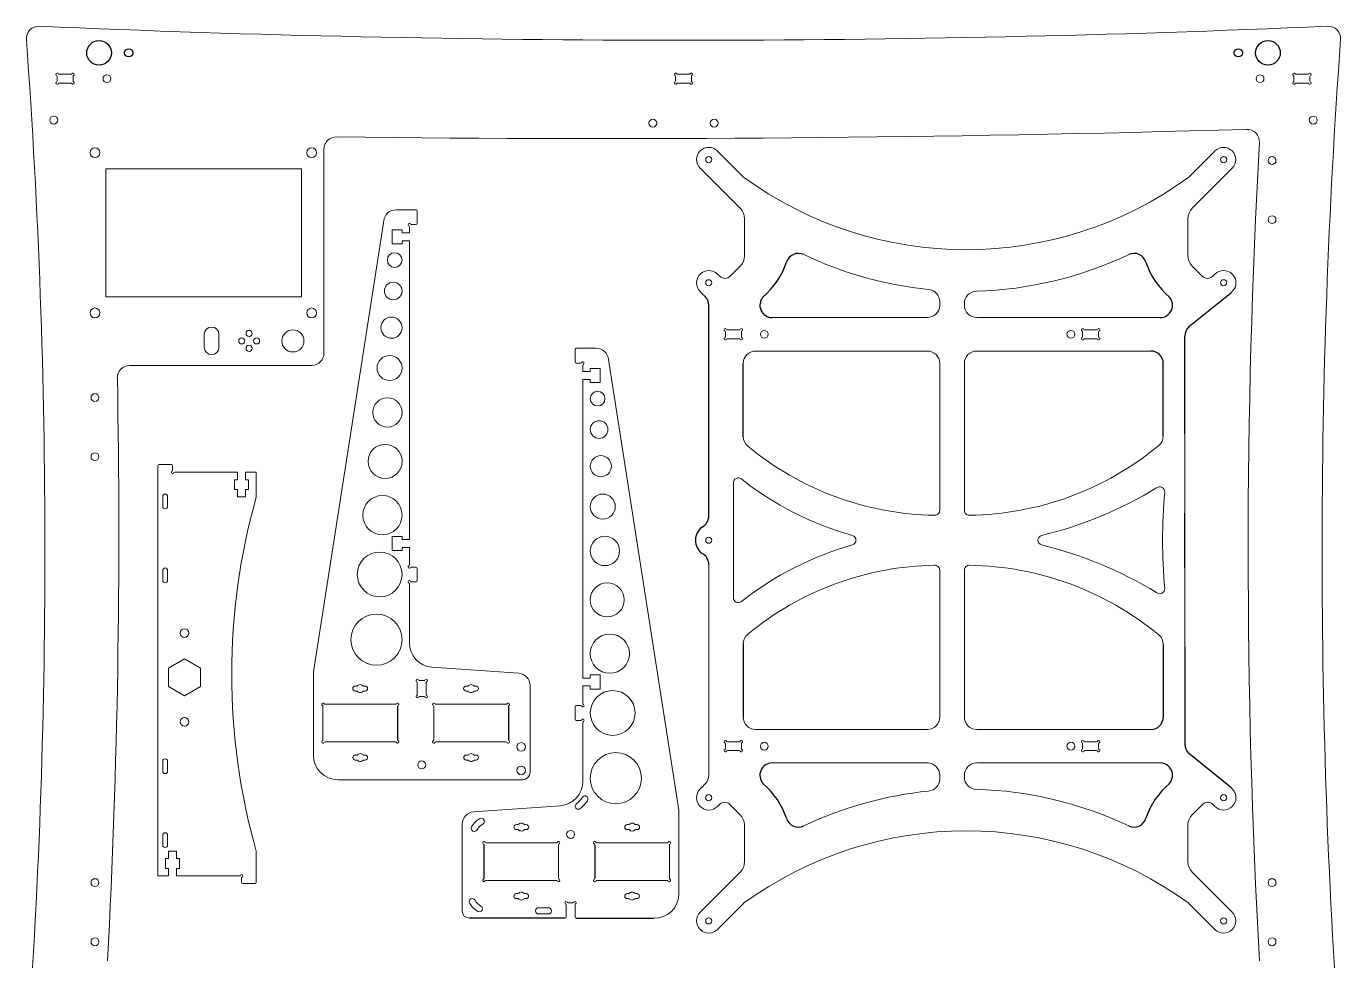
# Model space of a CAD drawing. Header units: millimetres. Extents: x 192 to 1330, y -609 to 15.
# Drawn here: x 192 to 726, y -365 to 15 of the extents above; entities that cross this region are included whole.
import ezdxf

# ---------------------------------------------------------------- set-up
doc = ezdxf.new("R2010")
doc.units = ezdxf.units.MM

# ---------------------------------------------------------------- blocks, each defined once
blk = doc.blocks.new('block 4')
at = {"color": 7, "lineweight": 15, "true_color": 0xffffff}
blk.add_open_spline([(260.8, 100.46), (260.8, 101.15), (260.24, 101.71), (259.55, 101.71), (258.86, 101.71), (258.3, 101.15), (258.3, 100.46), (258.3, 99.77), (258.86, 99.21), (259.55, 99.21), (260.24, 99.21), (260.8, 99.77), (260.8, 100.46), (260.8, 100.46), (260.8, 100.46), (260.8, 100.46)], degree=3, knots=[0, 0, 0, 0, 1, 1, 1, 2, 2, 2, 3, 3, 3, 4, 4, 4, 5, 5, 5, 5], dxfattribs=at)
blk = doc.blocks.new('block 5')
at = {"color": 7, "lineweight": 15, "true_color": 0xffffff}
blk.add_open_spline([(51.8, 100.46), (51.8, 101.15), (51.24, 101.71), (50.55, 101.71), (49.86, 101.71), (49.3, 101.15), (49.3, 100.46), (49.3, 99.77), (49.86, 99.21), (50.55, 99.21), (51.24, 99.21), (51.8, 99.77), (51.8, 100.46), (51.8, 100.46), (51.8, 100.46), (51.8, 100.46)], degree=3, knots=[0, 0, 0, 0, 1, 1, 1, 2, 2, 2, 3, 3, 3, 4, 4, 4, 5, 5, 5, 5], dxfattribs=at)
blk = doc.blocks.new('block 23')
at = {"color": 7, "lineweight": 15, "true_color": 0xffffff}
blk.add_open_spline([(310.8, 100.46), (310.8, 101.15), (310.24, 101.71), (309.55, 101.71), (308.86, 101.71), (308.3, 101.15), (308.3, 100.46), (308.3, 99.77), (308.86, 99.21), (309.55, 99.21), (310.24, 99.21), (310.8, 99.77), (310.8, 100.46), (310.8, 100.46), (310.8, 100.46), (310.8, 100.46)], degree=3, knots=[0, 0, 0, 0, 1, 1, 1, 2, 2, 2, 3, 3, 3, 4, 4, 4, 5, 5, 5, 5], dxfattribs=at)
blk = doc.blocks.new('block 26')
at = {"color": 7, "lineweight": 15, "true_color": 0xffffff}
blk.add_open_spline([(310.8, 309.46), (310.8, 310.15), (310.24, 310.71), (309.55, 310.71), (308.86, 310.71), (308.3, 310.15), (308.3, 309.46), (308.3, 308.77), (308.86, 308.21), (309.55, 308.21), (310.24, 308.21), (310.8, 308.77), (310.8, 309.46), (310.8, 309.46), (310.8, 309.46), (310.8, 309.46)], degree=3, knots=[0, 0, 0, 0, 1, 1, 1, 2, 2, 2, 3, 3, 3, 4, 4, 4, 5, 5, 5, 5], dxfattribs=at)
blk = doc.blocks.new('block 27')
at = {"color": 7, "lineweight": 15, "true_color": 0xffffff}
blk.add_open_spline([(1.8, 100.46), (1.8, 101.15), (1.24, 101.71), (0.55, 101.71), (-0.14, 101.71), (-0.7, 101.15), (-0.7, 100.46), (-0.7, 99.77), (-0.14, 99.21), (0.55, 99.21), (1.24, 99.21), (1.8, 99.77), (1.8, 100.46), (1.8, 100.46), (1.8, 100.46), (1.8, 100.46)], degree=3, knots=[0, 0, 0, 0, 1, 1, 1, 2, 2, 2, 3, 3, 3, 4, 4, 4, 5, 5, 5, 5], dxfattribs=at)
blk = doc.blocks.new('block 42')
at = {"color": 7, "lineweight": 15, "true_color": 0xffffff}
blk.add_open_spline([(1.8, 309.46), (1.8, 310.15), (1.24, 310.71), (0.55, 310.71), (-0.14, 310.71), (-0.7, 310.15), (-0.7, 309.46), (-0.7, 308.77), (-0.14, 308.21), (0.55, 308.21), (1.24, 308.21), (1.8, 308.77), (1.8, 309.46), (1.8, 309.46), (1.8, 309.46), (1.8, 309.46)], degree=3, knots=[0, 0, 0, 0, 1, 1, 1, 2, 2, 2, 3, 3, 3, 4, 4, 4, 5, 5, 5, 5], dxfattribs=at)
blk = doc.blocks.new('block 49')
at = {"color": 7, "lineweight": 15, "true_color": 0xffffff}
blk.add_lwpolyline([(263.08, 104), (262.2, 104.88)], dxfattribs=at)
blk = doc.blocks.new('block 50')
at = {"color": 7, "lineweight": 15, "true_color": 0xffffff}
blk.add_lwpolyline([(255.11, 97.83), (256.01, 96.93)], dxfattribs=at)
blk = doc.blocks.new('block 51')
at = {"color": 7, "lineweight": 15, "true_color": 0xffffff}
blk.add_lwpolyline([(54.08, 96.93), (54.89, 97.73)], dxfattribs=at)
blk = doc.blocks.new('block 52')
at = {"color": 7, "lineweight": 15, "true_color": 0xffffff}
blk.add_lwpolyline([(47.79, 104.78), (47.01, 104)], dxfattribs=at)
blk = doc.blocks.new('block 53')
at = {"color": 7, "lineweight": 15, "true_color": 0xffffff}
blk.add_lwpolyline([(39.56, 294.96), (24.53, 294.96)], dxfattribs=at)
blk = doc.blocks.new('block 71')
at = {"color": 7, "lineweight": 15, "true_color": 0xffffff}
blk.add_lwpolyline([(270.53, 294.96), (285.56, 294.96)], dxfattribs=at)
blk = doc.blocks.new('block 72')
at = {"color": 7, "lineweight": 15, "true_color": 0xffffff}
blk.add_lwpolyline([(306.05, 312.96), (289.8, 296.72)], dxfattribs=at)
blk = doc.blocks.new('block 76')
at = {"color": 7, "lineweight": 15, "true_color": 0xffffff}
blk.add_lwpolyline([(306.05, 96.96), (289.8, 113.21)], dxfattribs=at)
blk = doc.blocks.new('block 77')
at = {"color": 7, "lineweight": 15, "true_color": 0xffffff}
blk.add_lwpolyline([(270.53, 114.96), (285.56, 114.96)], dxfattribs=at)
blk = doc.blocks.new('block 80')
at = {"color": 7, "lineweight": 15, "true_color": 0xffffff}
blk.add_lwpolyline([(166.05, 116.22), (198.3, 116.22)], dxfattribs=at)
blk = doc.blocks.new('block 83')
at = {"color": 7, "lineweight": 15, "true_color": 0xffffff}
blk.add_lwpolyline([(111.79, 116.22), (144.05, 116.22)], dxfattribs=at)
blk = doc.blocks.new('block 86')
at = {"color": 7, "lineweight": 15, "true_color": 0xffffff}
blk.add_lwpolyline([(47.79, 109.02), (43.6, 113.21)], dxfattribs=at)
blk = doc.blocks.new('block 87')
at = {"color": 7, "lineweight": 15, "true_color": 0xffffff}
blk.add_lwpolyline([(39.56, 114.96), (24.53, 114.96)], dxfattribs=at)
blk = doc.blocks.new('block 88')
at = {"color": 7, "lineweight": 15, "true_color": 0xffffff}
blk.add_lwpolyline([(4.05, 96.96), (20.29, 113.21)], dxfattribs=at)
blk = doc.blocks.new('block 92')
at = {"color": 7, "lineweight": 15, "true_color": 0xffffff}
blk.add_lwpolyline([(4.05, 312.96), (20.29, 296.72)], dxfattribs=at)
blk = doc.blocks.new('block 134')
at = {"color": 7, "lineweight": 15, "true_color": 0xffffff}
blk.add_lwpolyline([(262.2, 109.12), (266.29, 113.21)], dxfattribs=at)
blk = doc.blocks.new('block 142')
at = {"color": 7, "lineweight": 15, "true_color": 0xffffff}
blk.add_open_spline([(262.2, 109.12), (261.03, 107.95), (261.03, 106.05), (262.2, 104.88)], degree=3, dxfattribs=at)
blk = doc.blocks.new('block 143')
at = {"color": 7, "lineweight": 15, "true_color": 0xffffff}
blk.add_open_spline([(256.01, 96.93), (257.96, 94.98), (261.13, 94.98), (263.08, 96.93), (265.03, 98.88), (265.03, 102.05), (263.08, 104)], degree=3, knots=[0, 0, 0, 0, 1, 1, 1, 2, 2, 2, 2], dxfattribs=at)
blk = doc.blocks.new('block 146')
at = {"color": 7, "lineweight": 15, "true_color": 0xffffff}
blk.add_open_spline([(47.01, 104), (45.06, 102.05), (45.06, 98.88), (47.01, 96.93), (48.96, 94.98), (52.13, 94.98), (54.08, 96.93)], degree=3, knots=[0, 0, 0, 0, 1, 1, 1, 2, 2, 2, 2], dxfattribs=at)
blk = doc.blocks.new('block 147')
at = {"color": 7, "lineweight": 15, "true_color": 0xffffff}
blk.add_open_spline([(47.79, 104.78), (48.96, 105.95), (48.96, 107.85), (47.79, 109.02)], degree=3, dxfattribs=at)
blk = doc.blocks.new('block 162')
at = {"color": 7, "lineweight": 15, "true_color": 0xffffff}
blk.add_open_spline([(285.56, 294.96), (287.15, 294.96), (288.68, 295.6), (289.8, 296.72)], degree=3, dxfattribs=at)
blk = doc.blocks.new('block 163')
at = {"color": 7, "lineweight": 15, "true_color": 0xffffff}
blk.add_open_spline([(313.05, 305.96), (314.98, 307.9), (314.98, 311.03), (313.05, 312.96), (311.11, 314.9), (307.98, 314.9), (306.05, 312.96)], degree=3, knots=[0, 0, 0, 0, 1, 1, 1, 2, 2, 2, 2], dxfattribs=at)
blk = doc.blocks.new('block 166')
at = {"color": 7, "lineweight": 15, "true_color": 0xffffff}
blk.add_open_spline([(306.05, 96.96), (307.98, 95.03), (311.11, 95.03), (313.05, 96.96), (314.98, 98.9), (314.98, 102.03), (313.05, 103.96)], degree=3, knots=[0, 0, 0, 0, 1, 1, 1, 2, 2, 2, 2], dxfattribs=at)
blk = doc.blocks.new('block 167')
at = {"color": 7, "lineweight": 15, "true_color": 0xffffff}
blk.add_open_spline([(289.8, 113.21), (288.68, 114.33), (287.15, 114.96), (285.56, 114.96)], degree=3, dxfattribs=at)
blk = doc.blocks.new('block 168')
at = {"color": 7, "lineweight": 15, "true_color": 0xffffff}
blk.add_open_spline([(270.53, 114.96), (268.94, 114.96), (267.41, 114.33), (266.29, 113.21)], degree=3, dxfattribs=at)
blk = doc.blocks.new('block 178')
at = {"color": 7, "lineweight": 15, "true_color": 0xffffff}
blk.add_open_spline([(43.6, 113.21), (42.53, 114.28), (41.08, 114.91), (39.56, 114.96)], degree=3, dxfattribs=at)
blk = doc.blocks.new('block 179')
at = {"color": 7, "lineweight": 15, "true_color": 0xffffff}
blk.add_open_spline([(24.53, 114.96), (22.94, 114.96), (21.41, 114.33), (20.29, 113.21)], degree=3, dxfattribs=at)
blk = doc.blocks.new('block 180')
at = {"color": 7, "lineweight": 15, "true_color": 0xffffff}
blk.add_open_spline([(-2.95, 103.96), (-4.89, 102.03), (-4.89, 98.9), (-2.95, 96.96), (-1.02, 95.03), (2.11, 95.03), (4.05, 96.96)], degree=3, knots=[0, 0, 0, 0, 1, 1, 1, 2, 2, 2, 2], dxfattribs=at)
blk = doc.blocks.new('block 183')
at = {"color": 7, "lineweight": 15, "true_color": 0xffffff}
blk.add_open_spline([(4.05, 312.96), (2.11, 314.9), (-1.02, 314.9), (-2.95, 312.96), (-4.89, 311.03), (-4.89, 307.9), (-2.95, 305.96)], degree=3, knots=[0, 0, 0, 0, 1, 1, 1, 2, 2, 2, 2], dxfattribs=at)
blk = doc.blocks.new('block 184')
at = {"color": 7, "lineweight": 15, "true_color": 0xffffff}
blk.add_open_spline([(20.29, 296.72), (21.41, 295.6), (22.94, 294.96), (24.53, 294.96)], degree=3, dxfattribs=at)
blk = doc.blocks.new('block 17')
at = {"color": 7, "lineweight": 15, "true_color": 0xffffff}
blk.add_open_spline([(156.3, 100.46), (156.3, 101.15), (155.74, 101.71), (155.05, 101.71), (154.36, 101.71), (153.8, 101.15), (153.8, 100.46), (153.8, 99.77), (154.36, 99.21), (155.05, 99.21), (155.74, 99.21), (156.3, 99.77), (156.3, 100.46), (156.3, 100.46), (156.3, 100.46), (156.3, 100.46)], degree=3, knots=[0, 0, 0, 0, 1, 1, 1, 2, 2, 2, 3, 3, 3, 4, 4, 4, 5, 5, 5, 5], dxfattribs=at)

msp = doc.modelspace()

# ---------------------------------------------------------------- linework, layer by layer
at = {"color": 7, "linetype": 'Continuous', "lineweight": 15}
for p, q in [((210.63, -4.79), (205.86, -4.79)), ((461.68, -4.79), (456.91, -4.79)), ((712.73, -4.79), (707.96, -4.79)), ((204.99, -5.65), (204.99, -7.52)), ((205.86, -8.39), (210.63, -8.39)), ((211.49, -7.52), (211.49, -5.65)), ((456.04, -5.65), (456.04, -7.52)), ((456.91, -8.39), (461.68, -8.39)), ((462.54, -7.52), (462.54, -5.65)), ((707.1, -5.65), (707.1, -7.52)), ((707.96, -8.39), (712.73, -8.39)), ((713.6, -7.52), (713.6, -5.65)), ((313.32, -35.23), (313.32, -118.03)), ((304.27, -43.17), (224.82, -43.17)), ((224.82, -43.17), (224.82, -95.17)), ((304.27, -95.17), (304.27, -43.17)), ((342.59, -59.82), (350.72, -59.82)), ((351.22, -65.32), (351.22, -60.32)), ((309.04, -247.32), (337.61, -64.34)), ((345.04, -67.95), (341.04, -67.95)), ((341.04, -67.95), (341.04, -73.69)), ((345.04, -69.22), (345.04, -67.95)), ((348.04, -69.22), (345.04, -69.22)), ((348.04, -69.22), (348.04, -66.68)), ((348.91, -65.82), (350.72, -65.82)), ((341.04, -73.69), (345.04, -73.69)), ((345.04, -72.42), (348.04, -72.42)), ((345.04, -73.69), (345.04, -72.42)), ((348.04, -193.67), (348.04, -72.42)), ((224.82, -95.17), (304.27, -95.17)), ((563.32, -98.56), (563.32, -97.11)), ((573.32, -97.83), (573.32, -98.56)), ((558.32, -103.56), (495.3, -103.56)), ((652.82, -103.56), (578.32, -103.56)), ((264.72, -110.4), (264.72, -115.65)), ((270.72, -115.65), (270.72, -110.4)), ((476.29, -111.29), (476.29, -109.42)), ((477.16, -108.56), (481.93, -108.56)), ((482.79, -109.42), (482.79, -111.29)), ((621.31, -111.29), (621.31, -109.42)), ((622.18, -108.56), (626.95, -108.56)), ((627.81, -109.42), (627.81, -111.29)), ((415.27, -121.55), (415.27, -116.55)), ((423.9, -116.05), (415.77, -116.05)), ((481.93, -112.16), (477.16, -112.16)), ((488.55, -117.16), (558.32, -117.16)), ((578.32, -117.16), (649.06, -117.16)), ((626.95, -112.16), (622.18, -112.16)), ((417.58, -122.05), (415.77, -122.05)), ((457.44, -303.55), (428.88, -120.57)), ((563.32, -181.83), (563.32, -122.16)), ((573.32, -122.16), (573.32, -181.82)), ((308.32, -123.03), (234.45, -123.03)), ((418.44, -125.45), (418.44, -122.92)), ((418.44, -125.45), (421.44, -125.45)), ((421.44, -125.45), (421.44, -124.18)), ((421.44, -124.18), (425.44, -124.18)), ((425.44, -124.18), (425.44, -129.92)), ((421.44, -128.65), (418.44, -128.65)), ((418.44, -249.9), (418.44, -128.65)), ((421.44, -129.92), (421.44, -128.65)), ((425.44, -129.92), (421.44, -129.92)), ((245.88, -330.18), (245.88, -163.7)), ((246.38, -163.2), (251.38, -163.2)), ((251.88, -163.7), (251.88, -165.51)), ((252.75, -166.38), (278.28, -166.38)), ((277.01, -169.38), (278.28, -169.38)), ((277.01, -173.38), (277.01, -169.38)), ((278.28, -169.38), (278.28, -166.38)), ((281.48, -166.38), (281.48, -169.38)), ((281.48, -166.38), (285.88, -166.38)), ((281.48, -169.38), (282.75, -169.38)), ((282.75, -169.38), (282.75, -173.38)), ((285.88, -166.38), (285.88, -176.38)), ((479.54, -170.66), (479.54, -217.26)), ((278.28, -173.38), (277.01, -173.38)), ((278.28, -176.38), (278.28, -173.38)), ((281.48, -173.38), (281.48, -176.38)), ((282.75, -173.38), (281.48, -173.38)), ((247.88, -180.2), (247.88, -176.2)), ((249.88, -176.2), (249.88, -180.2)), ((281.48, -176.38), (278.28, -176.38)), ((345.04, -192.4), (341.04, -192.4)), ((341.04, -192.4), (341.04, -198.14)), ((345.04, -193.67), (345.04, -192.4)), ((348.04, -193.67), (345.04, -193.67)), ((345.04, -198.14), (345.04, -196.87)), ((345.04, -196.87), (348.04, -196.87)), ((348.04, -203.97), (348.04, -196.87)), ((341.04, -198.14), (345.04, -198.14)), ((247.88, -210.2), (247.88, -206.2)), ((249.88, -206.2), (249.88, -210.2)), ((350.72, -204.84), (348.91, -204.84)), ((351.22, -210.34), (351.22, -205.34)), ((469.56, -203.76), (469.56, -289.32)), ((563.32, -206.09), (563.32, -265.76)), ((573.32, -265.76), (573.32, -206.1)), ((348.04, -235.56), (348.04, -211.7)), ((348.91, -210.84), (350.72, -210.84)), ((256.7, -242.11), (250.2, -245.86)), ((263.2, -245.86), (256.7, -242.11)), ((250.2, -245.86), (250.2, -253.37)), ((263.2, -253.37), (263.2, -245.86)), ((309.04, -281.14), (309.04, -247.32)), ((392.39, -247.97), (357.14, -245.52)), ((418.44, -249.9), (421.44, -249.9)), ((421.44, -249.9), (421.44, -248.63)), ((421.44, -248.63), (425.44, -248.63)), ((425.44, -248.63), (425.44, -254.37)), ((250.2, -253.37), (256.7, -257.12)), ((256.7, -257.12), (263.2, -253.37)), ((326.04, -253.17), (326.79, -253.17)), ((326.79, -255.17), (326.04, -255.17)), ((329.29, -253.17), (330.04, -253.17)), ((330.04, -255.17), (329.29, -255.17)), ((351.24, -251.76), (351.24, -256.53)), ((353.98, -250.89), (352.11, -250.89)), ((354.84, -256.53), (354.84, -251.76)), ((371.04, -253.17), (371.79, -253.17)), ((371.79, -255.17), (371.04, -255.17)), ((374.29, -253.17), (375.04, -253.17)), ((375.04, -255.17), (374.29, -255.17)), ((397.04, -288.14), (397.04, -252.95)), ((418.44, -260.2), (418.44, -253.1)), ((421.44, -253.1), (418.44, -253.1)), ((421.44, -254.37), (421.44, -253.1)), ((425.44, -254.37), (421.44, -254.37)), ((312.92, -274.95), (312.92, -261.38)), ((313.78, -260.52), (342.35, -260.52)), ((352.11, -257.39), (353.98, -257.39)), ((357.92, -274.95), (357.92, -261.38)), ((358.79, -260.52), (387.35, -260.52)), ((415.77, -261.07), (417.58, -261.07)), ((415.27, -266.57), (415.27, -261.57)), ((417.58, -267.07), (415.77, -267.07)), ((418.44, -291.79), (418.44, -267.94)), ((488.55, -270.76), (558.32, -270.76)), ((578.32, -270.76), (649.06, -270.76)), ((342.35, -275.82), (313.78, -275.82)), ((387.35, -275.82), (358.79, -275.82)), ((476.29, -276.62), (476.29, -278.49)), ((481.93, -275.76), (477.16, -275.76)), ((482.79, -278.49), (482.79, -276.62)), ((621.31, -276.62), (621.31, -278.49)), ((626.95, -275.76), (622.18, -275.76)), ((627.81, -278.49), (627.81, -276.62)), ((326.07, -281.17), (326.82, -281.17)), ((329.32, -281.17), (330.07, -281.17)), ((371.07, -281.17), (371.82, -281.17)), ((374.32, -281.17), (375.07, -281.17)), ((477.16, -279.36), (481.93, -279.36)), ((622.18, -279.36), (626.95, -279.36)), ((247.88, -287.68), (247.88, -283.68)), ((249.88, -283.68), (249.88, -287.68)), ((326.82, -283.17), (326.07, -283.17)), ((330.07, -283.17), (329.32, -283.17)), ((371.82, -283.17), (371.07, -283.17)), ((375.07, -283.17), (374.32, -283.17)), ((558.32, -284.36), (495.3, -284.36)), ((652.82, -284.36), (578.32, -284.36)), ((319.04, -291.14), (394.04, -291.14)), ((563.32, -289.36), (563.32, -290.81)), ((573.32, -290.08), (573.32, -289.36)), ((374.1, -304.2), (409.34, -301.75)), ((457.44, -337.38), (457.44, -303.55)), ((369.44, -344.38), (369.44, -309.19)), ((392.19, -309.4), (391.44, -309.4)), ((395.44, -309.4), (394.69, -309.4)), ((437.2, -309.4), (436.45, -309.4)), ((440.45, -309.4), (439.69, -309.4)), ((247.88, -317.68), (247.88, -313.68)), ((249.88, -313.68), (249.88, -317.68)), ((391.44, -311.4), (392.19, -311.4)), ((394.69, -311.4), (395.44, -311.4)), ((436.45, -311.4), (437.2, -311.4)), ((439.69, -311.4), (440.45, -311.4)), ((407.7, -316.75), (379.13, -316.75)), ((408.57, -331.18), (408.57, -317.62)), ((452.7, -316.75), (424.14, -316.75)), ((453.57, -331.18), (453.57, -317.62)), ((249.01, -323.18), (250.28, -323.18)), ((249.01, -327.18), (249.01, -323.18)), ((250.28, -320.18), (253.48, -320.18)), ((250.28, -323.18), (250.28, -320.18)), ((253.48, -320.18), (253.48, -323.18)), ((253.48, -323.18), (254.75, -323.18)), ((254.75, -323.18), (254.75, -327.18)), ((285.88, -320.18), (285.88, -332.85)), ((250.28, -330.18), (245.88, -330.18)), ((250.28, -327.18), (249.01, -327.18)), ((250.28, -330.18), (250.28, -327.18)), ((253.48, -327.18), (253.48, -330.18)), ((254.75, -327.18), (253.48, -327.18)), ((279.02, -330.18), (253.48, -330.18)), ((279.88, -332.85), (279.88, -331.05)), ((285.38, -333.35), (280.38, -333.35)), ((379.13, -332.05), (407.7, -332.05)), ((424.14, -332.05), (452.7, -332.05)), ((392.17, -337.4), (391.42, -337.4)), ((391.42, -339.4), (392.17, -339.4)), ((395.42, -337.4), (394.67, -337.4)), ((394.67, -339.4), (395.42, -339.4)), ((412.51, -341.12), (414.38, -341.12)), ((437.17, -337.4), (436.42, -337.4)), ((436.42, -339.4), (437.17, -339.4)), ((440.42, -337.4), (439.67, -337.4)), ((439.67, -339.4), (440.42, -339.4)), ((400.45, -343.13), (404.45, -343.13)), ((404.45, -345.63), (400.45, -345.63)), ((411.65, -346.88), (411.65, -341.99)), ((415.25, -341.99), (415.25, -346.88))]:
    msp.add_line(p, q, dxfattribs=at)
for p, q in [((473.06, -35.96), (483.68, -46.58)), ((675.06, -35.96), (664.44, -46.58)), ((466.92, -93.89), (468.1, -95.06)), ((681.2, -93.89), (664.26, -107.53)), ((469.56, -184.16), (469.56, -98.6)), ((662.8, -150.7), (662.8, -111.06)), ((483.55, -151.92), (483.55, -122.16)), ((654.06, -151.68), (654.06, -122.16)), ((662.8, -204.96), (662.8, -182.96)), ((483.55, -236), (483.55, -265.76)), ((654.06, -236.24), (654.06, -265.76)), ((662.8, -237.21), (662.8, -276.86)), ((343.22, -261.38), (343.22, -274.95)), ((388.22, -261.38), (388.22, -274.95)), ((681.29, -294.12), (664.26, -280.39)), ((466.83, -294.12), (468.1, -292.85)), ((378.27, -317.62), (378.27, -331.18)), ((423.27, -317.62), (423.27, -331.18)), ((473.06, -351.96), (483.68, -341.34)), ((675.06, -351.96), (664.44, -341.34)), ((411.15, -347.38), (372.44, -347.38)), ((415.75, -347.38), (447.44, -347.38))]:
    msp.add_line(p, q)
for centre, radius in [((222.04, 3.88), 5), ((234.04, 3.88), 1.65), ((684.55, 3.88), 1.65), ((696.55, 3.88), 5)]:
    msp.add_circle(centre, radius)
for centre, radius in [((225.24, -6.59), 1.6), ((693.35, -6.59), 1.6), ((203.65, -23.41), 1.6), ((446.84, -24.66), 1.6), ((471.75, -24.66), 1.6), ((714.94, -23.41), 1.6), ((220.37, -36.67), 2), ((308.32, -36.67), 2), ((698.22, -39.83), 1.6), ((698.22, -63.83), 1.6), ((342.06, -80.23), 2.98), ((341.46, -92.79), 3.58), ((220.37, -101.67), 2), ((308.32, -101.67), 2), ((340.75, -107.67), 4.3), ((279.97, -113.03), 1.25), ((282.97, -110.03), 1.25), ((285.97, -113.03), 1.25), ((300.72, -113.03), 4.5), ((492.11, -110.36), 1.6), ((616.56, -110.36), 1.6), ((282.97, -116.03), 1.25), ((339.96, -124.05), 5.08), ((220.37, -136.03), 1.6), ((339.1, -142.08), 5.95), ((424.42, -136.46), 2.98), ((425.03, -149.02), 3.58), ((220.37, -160.03), 1.6), ((338.14, -161.93), 6.9), ((425.74, -163.9), 4.3), ((337.09, -183.78), 7.95), ((426.53, -180.28), 5.08), ((427.39, -198.31), 5.95), ((335.94, -207.84), 9.1), ((428.35, -218.16), 6.9), ((334.67, -234.32), 10.38), ((256.7, -231.62), 1.75), ((429.39, -240.01), 7.95), ((430.55, -264.07), 9.1), ((256.7, -267.62), 1.75), ((393.44, -277.87), 1.75), ((492.11, -277.56), 1.6), ((616.56, -277.56), 1.6), ((431.82, -290.55), 10.38), ((353.04, -285.14), 1.6), ((393.44, -287.37), 1.75), ((413.45, -313.37), 1.6), ((220.37, -332.93), 1.6), ((698.22, -332.93), 1.6), ((220.37, -356.93), 1.6), ((698.22, -356.93), 1.6)]:
    msp.add_circle(centre, radius, dxfattribs=at)
for centre, radius, start, end in [((197.51, 9.66), 5, 86.6165, 184.485), ((459.29, 6041.94), 6032.95, 267.515788, 272.484212), ((721.08, 9.66), 5, 355.515, 93.3835), ((-2661.17, -198.37), 2861.24, 355.83115, 4.1616), ((3579.76, -198.37), 2861.24, 175.8384, 184.16885), ((204.99, -4.79), 0.5, 30, 240), ((204.49, -5.65), 0.5, 0, 60), ((205.86, -4.29), 0.5, 210, 270), ((210.63, -4.29), 0.5, 270, 330), ((211.49, -4.79), 0.5, 300, 150), ((211.99, -5.65), 0.5, 120, 180), ((456.04, -4.79), 0.5, 30, 240), ((455.54, -5.65), 0.5, 0, 60), ((456.91, -4.29), 0.5, 210, 270), ((461.68, -4.29), 0.5, 270, 330), ((462.54, -4.79), 0.5, 300, 150), ((463.04, -5.65), 0.5, 120, 180), ((707.1, -4.79), 0.5, 30, 240), ((706.6, -5.65), 0.5, 0, 60), ((707.96, -4.29), 0.5, 210, 270), ((712.73, -4.29), 0.5, 270, 330), ((713.6, -4.79), 0.5, 300, 150), ((714.1, -5.65), 0.5, 120, 180), ((204.99, -8.39), 0.5, 120, 330), ((204.49, -7.52), 0.5, 300, 0), ((205.86, -8.89), 0.5, 90, 150), ((210.63, -8.89), 0.5, 30, 90), ((211.49, -8.39), 0.5, 210, 60), ((211.99, -7.52), 0.5, 180, 240), ((456.04, -8.39), 0.5, 120, 330), ((455.54, -7.52), 0.5, 300, 0), ((456.91, -8.89), 0.5, 90, 150), ((461.68, -8.89), 0.5, 30, 90), ((462.54, -8.39), 0.5, 210, 60), ((463.04, -7.52), 0.5, 180, 240), ((707.1, -8.39), 0.5, 120, 330), ((706.6, -7.52), 0.5, 300, 0), ((707.96, -8.89), 0.5, 90, 150), ((712.73, -8.89), 0.5, 30, 90), ((713.6, -8.39), 0.5, 210, 60), ((714.1, -7.52), 0.5, 180, 240), ((318.32, -35.23), 5, 88.7637, 180), ((428.4, 8980.23), 9011.14, 269.300735, 271.649975), ((688.1, -32.16), 5, 356.5304, 92.7671), ((3701.42, -198.36), 3012.9, 176.84361, 183.16343), ((574.06, 77.51), 153.52, 233.9336, 306.0664), ((342.59, -64.82), 5, 90, 174.5164), ((350.72, -60.32), 0.5, 0, 90), ((348.04, -65.82), 0.5, 30, 240), ((347.54, -66.68), 0.5, 0, 60), ((348.91, -65.32), 0.5, 210, 270), ((350.72, -65.32), 0.5, 270, 0), ((574.06, 60.63), 153.52, 244.5529, 264.3028), ((574.06, 60.63), 153.52, 271.5414, 295.4471), ((558.32, -97.11), 5, 0, 84.3028), ((578.32, -97.83), 5, 91.5414, 180), ((558.32, -98.56), 5, 270, 0), ((578.32, -98.56), 5, 180, 270), ((267.72, -110.4), 3, 0, 180), ((476.29, -108.56), 0.5, 30, 240), ((476.29, -112.16), 0.5, 120, 330), ((475.79, -109.42), 0.5, 0, 60), ((475.79, -111.29), 0.5, 300, 0), ((477.16, -108.06), 0.5, 210, 270), ((481.93, -108.06), 0.5, 270, 330), ((482.79, -108.56), 0.5, 300, 150), ((482.79, -112.16), 0.5, 210, 60), ((483.29, -109.42), 0.5, 120, 180), ((483.29, -111.29), 0.5, 180, 240), ((621.31, -108.56), 0.5, 30, 240), ((621.31, -112.16), 0.5, 120, 330), ((620.81, -109.42), 0.5, 0, 60), ((620.81, -111.29), 0.5, 300, 0), ((622.18, -108.06), 0.5, 210, 270), ((626.95, -108.06), 0.5, 270, 330), ((627.81, -108.56), 0.5, 300, 150), ((627.81, -112.16), 0.5, 210, 60), ((628.31, -109.42), 0.5, 120, 180), ((628.31, -111.29), 0.5, 180, 240), ((267.72, -115.65), 3, 180, 0), ((415.77, -116.55), 0.5, 90, 180), ((423.9, -121.05), 5, 5.4836, 90), ((477.16, -112.66), 0.5, 90, 150), ((481.93, -112.66), 0.5, 30, 90), ((558.32, -122.16), 5, 0, 90), ((578.32, -122.16), 5, 90, 180), ((622.18, -112.66), 0.5, 90, 150), ((626.95, -112.66), 0.5, 30, 90), ((308.32, -118.03), 5, 270, 0), ((415.77, -121.55), 0.5, 180, 270), ((417.58, -121.55), 0.5, 270, 330), ((418.44, -122.05), 0.5, 300, 150), ((418.94, -122.92), 0.5, 120, 180), ((234.45, -128.03), 5, 90, 181.2694), ((-3040.15, -191.4), 3270.22, 356.96359, 1.10851), ((563.32, -61.53), 122.31, 230.3983, 269.0475), ((573.52, -60.2), 123.63, 270.856, 309.5471), ((246.38, -163.7), 0.5, 90, 180), ((251.38, -163.7), 0.5, 0, 90), ((251.88, -166.38), 0.5, 120, 330), ((251.38, -165.51), 0.5, 300, 0), ((252.75, -166.88), 0.5, 90, 150), ((481.54, -170.66), 2, 51.8212, 180), ((563.32, -66.65), 130.31, 231.8212, 254.1983), ((248.88, -176.2), 1, 0, 180), ((565.85, -32.07), 164.6, 283.6085, 301.2917), ((652.64, -174.26), 2, 355.0211, 130.3003), ((878.8, -193.96), 225.01, 175.0211, 184.9789), ((248.88, -180.2), 1, 180, 0), ((539.36, -248.28), 263.48, 164.164, 195.836), ((561.32, -181.83), 2, 269.0475, 0), ((575.32, -181.82), 2, 180, 271.2446), ((527.3, -193.96), 2, 285.8017, 74.1983), ((605.2, -193.96), 2, 107.8317, 252.1683), ((563.32, -321.27), 130.31, 105.8017, 128.1788), ((565.85, -355.85), 164.6, 58.7083, 76.3915), ((248.88, -206.2), 1, 0, 180), ((348.04, -204.84), 0.5, 120, 330), ((347.54, -203.97), 0.5, 300, 0), ((348.91, -205.34), 0.5, 90, 150), ((350.72, -205.34), 0.5, 0, 90), ((563.32, -326.38), 122.31, 90.9525, 129.6017), ((561.32, -206.09), 2, 0, 90.9525), ((575.32, -206.1), 2, 88.7554, 180), ((573.52, -327.71), 123.63, 50.4529, 89.144), ((248.88, -210.2), 1, 180, 0), ((348.04, -210.84), 0.5, 30, 240), ((347.54, -211.7), 0.5, 0, 60), ((348.91, -210.34), 0.5, 210, 270), ((350.72, -210.34), 0.5, 270, 0), ((481.54, -217.26), 2, 180, 308.1788), ((652.64, -213.66), 2, 229.6997, 4.9789), ((358.04, -235.56), 10, 180, 264.8298), ((351.24, -250.89), 0.5, 30, 240), ((352.11, -250.39), 0.5, 210, 270), ((353.98, -250.39), 0.5, 270, 330), ((354.84, -250.89), 0.5, 300, 150), ((392.04, -252.95), 5, 0, 86.0276), ((326.04, -254.17), 1, 90, 270), ((328.04, -254.17), 1.6, 38.6822, 141.3178), ((328.04, -254.17), 1.6, 218.6822, 321.3178), ((330.04, -254.17), 1, 270, 90), ((350.74, -251.76), 0.5, 0, 60), ((355.34, -251.76), 0.5, 120, 180), ((371.04, -254.17), 1, 90, 270), ((373.04, -254.17), 1.6, 38.6822, 141.3178), ((373.04, -254.17), 1.6, 218.6822, 321.3178), ((375.04, -254.17), 1, 270, 90), ((312.92, -260.52), 0.5, 30, 240), ((312.42, -261.38), 0.5, 0, 60), ((313.78, -260.02), 0.5, 210, 270), ((342.35, -260.02), 0.5, 270, 330), ((343.22, -260.52), 0.5, 300, 150), ((343.72, -261.38), 0.5, 120, 180), ((351.24, -257.39), 0.5, 120, 330), ((350.74, -256.53), 0.5, 300, 0), ((352.11, -257.89), 0.5, 90, 150), ((353.98, -257.89), 0.5, 30, 90), ((354.84, -257.39), 0.5, 210, 60), ((355.34, -256.53), 0.5, 180, 240), ((357.92, -260.52), 0.5, 30, 240), ((357.42, -261.38), 0.5, 0, 60), ((358.79, -260.02), 0.5, 210, 270), ((387.35, -260.02), 0.5, 270, 330), ((388.22, -260.52), 0.5, 300, 150), ((388.72, -261.38), 0.5, 120, 180), ((415.77, -261.57), 0.5, 90, 180), ((417.58, -261.57), 0.5, 30, 90), ((418.44, -261.07), 0.5, 210, 60), ((418.94, -260.2), 0.5, 180, 240), ((415.77, -266.57), 0.5, 180, 270), ((418.44, -267.07), 0.5, 300, 150), ((558.32, -265.76), 5, 270, 0), ((578.32, -265.76), 5, 180, 270), ((417.58, -266.57), 0.5, 270, 330), ((418.94, -267.94), 0.5, 120, 180), ((312.92, -275.82), 0.5, 120, 330), ((312.42, -274.95), 0.5, 300, 0), ((313.78, -276.32), 0.5, 90, 150), ((342.35, -276.32), 0.5, 30, 90), ((343.22, -275.82), 0.5, 210, 60), ((343.72, -274.95), 0.5, 180, 240), ((357.92, -275.82), 0.5, 120, 330), ((357.42, -274.95), 0.5, 300, 0), ((358.79, -276.32), 0.5, 90, 150), ((387.35, -276.32), 0.5, 30, 90), ((388.22, -275.82), 0.5, 210, 60), ((388.72, -274.95), 0.5, 180, 240), ((476.29, -275.76), 0.5, 30, 240), ((475.79, -276.62), 0.5, 0, 60), ((477.16, -275.26), 0.5, 210, 270), ((481.93, -275.26), 0.5, 270, 330), ((482.79, -275.76), 0.5, 300, 150), ((483.29, -276.62), 0.5, 120, 180), ((621.31, -275.76), 0.5, 30, 240), ((620.81, -276.62), 0.5, 0, 60), ((622.18, -275.26), 0.5, 210, 270), ((626.95, -275.26), 0.5, 270, 330), ((627.81, -275.76), 0.5, 300, 150), ((628.31, -276.62), 0.5, 120, 180), ((248.88, -283.68), 1, 0, 180), ((319.04, -281.14), 10, 180, 270), ((326.07, -282.17), 1, 90, 270), ((328.07, -282.17), 1.6, 38.6822, 141.3178), ((330.07, -282.17), 1, 270, 90), ((371.07, -282.17), 1, 90, 270), ((373.07, -282.17), 1.6, 38.6822, 141.3178), ((375.07, -282.17), 1, 270, 90), ((476.29, -279.36), 0.5, 120, 330), ((475.79, -278.49), 0.5, 300, 0), ((477.16, -279.86), 0.5, 90, 150), ((481.93, -279.86), 0.5, 30, 90), ((482.79, -279.36), 0.5, 210, 60), ((483.29, -278.49), 0.5, 180, 240), ((621.31, -279.36), 0.5, 120, 330), ((620.81, -278.49), 0.5, 300, 0), ((622.18, -279.86), 0.5, 90, 150), ((626.95, -279.86), 0.5, 30, 90), ((627.81, -279.36), 0.5, 210, 60), ((628.31, -278.49), 0.5, 180, 240), ((248.88, -287.68), 1, 180, 0), ((328.07, -282.17), 1.6, 218.6822, 321.3178), ((373.07, -282.17), 1.6, 218.6822, 321.3178), ((558.32, -289.36), 5, 0, 90), ((578.32, -289.36), 5, 90, 180), ((394.04, -288.14), 3, 270, 0), ((408.44, -291.79), 10, 275.1702, 0), ((558.32, -290.81), 5, 275.6972, 0), ((578.32, -290.08), 5, 180, 268.4586), ((408.45, -291.79), 11.75, 308.7352, 326.435), ((419.28, -298.98), 1.25, 326.435, 146.435), ((574.06, -448.54), 153.52, 95.6972, 115.4471), ((574.06, -448.54), 153.52, 64.5529, 88.4586), ((416.58, -301.93), 1.25, 128.7352, 308.7352), ((408.45, -291.79), 14.25, 308.7352, 326.435), ((374.44, -309.19), 5, 93.9724, 180), ((380.56, -314.18), 8.25, 118.6678, 151.8709), ((380.56, -314.18), 5.75, 118.6678, 151.8709), ((377.2, -308.04), 1.25, 298.6678, 118.6678), ((391.44, -310.4), 1, 90, 270), ((393.44, -310.4), 1.6, 38.6822, 141.3178), ((395.44, -310.4), 1, 270, 90), ((436.45, -310.4), 1, 90, 270), ((438.45, -310.4), 1.6, 38.6822, 141.3178), ((440.45, -310.4), 1, 270, 90), ((248.88, -313.68), 1, 0, 180), ((374.38, -310.88), 1.25, 151.8709, 331.8709), ((393.44, -310.4), 1.6, 218.6822, 321.3178), ((438.45, -310.4), 1.6, 218.6822, 321.3178), ((574.06, -465.43), 153.52, 53.9336, 126.0664), ((248.88, -317.68), 1, 180, 0), ((378.27, -316.75), 0.5, 30, 240), ((377.77, -317.62), 0.5, 0, 60), ((379.13, -316.25), 0.5, 210, 270), ((407.7, -316.25), 0.5, 270, 330), ((408.57, -316.75), 0.5, 300, 150), ((409.07, -317.62), 0.5, 120, 180), ((423.27, -316.75), 0.5, 30, 240), ((422.77, -317.62), 0.5, 0, 60), ((424.14, -316.25), 0.5, 210, 270), ((452.7, -316.25), 0.5, 270, 330), ((453.57, -316.75), 0.5, 300, 150), ((454.07, -317.62), 0.5, 120, 180), ((279.02, -329.68), 0.5, 270, 330), ((279.88, -330.18), 0.5, 300, 150), ((280.38, -331.05), 0.5, 120, 180), ((280.38, -332.85), 0.5, 180, 270), ((285.38, -332.85), 0.5, 270, 0), ((378.27, -332.05), 0.5, 120, 330), ((377.77, -331.18), 0.5, 300, 0), ((379.13, -332.55), 0.5, 90, 150), ((407.7, -332.55), 0.5, 30, 90), ((408.57, -332.05), 0.5, 210, 60), ((409.07, -331.18), 0.5, 180, 240), ((423.27, -332.05), 0.5, 120, 330), ((422.77, -331.18), 0.5, 300, 0), ((424.14, -332.55), 0.5, 90, 150), ((452.7, -332.55), 0.5, 30, 90), ((453.57, -332.05), 0.5, 210, 60), ((454.07, -331.18), 0.5, 180, 240), ((373.59, -340.68), 1.25, 28.1291, 208.1291), ((379.76, -337.38), 8.25, 208.1291, 241.3322), ((379.76, -337.38), 5.75, 208.1291, 241.3322), ((391.42, -338.4), 1, 90, 270), ((393.42, -338.4), 1.6, 38.6822, 141.3178), ((393.42, -338.4), 1.6, 218.6822, 321.3178), ((395.42, -338.4), 1, 270, 90), ((411.65, -341.12), 0.5, 30, 240), ((412.51, -340.62), 0.5, 210, 270), ((414.38, -340.62), 0.5, 270, 330), ((415.25, -341.12), 0.5, 300, 150), ((436.42, -338.4), 1, 90, 270), ((438.42, -338.4), 1.6, 38.6822, 141.3178), ((438.42, -338.4), 1.6, 218.6822, 321.3178), ((440.42, -338.4), 1, 270, 90), ((447.44, -337.38), 10, 270, 0), ((372.44, -344.38), 3, 180, 270), ((376.41, -343.52), 1.25, 241.3322, 61.3322), ((400.45, -344.38), 1.25, 90, 270), ((404.45, -344.38), 1.25, 270, 90), ((411.15, -341.99), 0.5, 0, 60), ((415.75, -341.99), 0.5, 120, 180), ((411.15, -346.88), 0.5, 270, 0), ((415.75, -346.88), 0.5, 180, 270)]:
    msp.add_arc(centre, radius, start, end, dxfattribs=at)
for centre, radius, start, end in [((505.95, -82.51), 5, 64.5529, 164.1273), ((642.17, -82.51), 5, 15.8727, 115.4471), ((470.23, -70.43), 32.71, 310.7162, 340.8849), ((677.89, -70.43), 32.71, 199.1151, 229.2838), ((464.56, -98.6), 5, 0, 45), ((495.3, -98.56), 5, 138.2008, 270), ((652.82, -98.56), 5, 270, 41.7992), ((667.8, -111.06), 5, 135, 180), ((649.06, -122.16), 5, 0, 90), ((464.56, -184.16), 5, 297.0357, 0), ((470.71, -193.96), 6.6, 125.9286, 234.0714), ((464.56, -203.76), 5, 0, 62.9643), ((649.06, -265.76), 5, 270, 0), ((667.8, -276.86), 5, 180, 225), ((495.3, -289.36), 5, 90, 221.7992), ((652.82, -289.36), 5, 318.2008, 90), ((470.23, -317.49), 32.71, 19.1151, 49.2838), ((677.89, -317.49), 32.71, 130.7162, 160.8849), ((505.95, -305.41), 5, 195.8727, 295.4471), ((642.17, -305.41), 5, 244.5529, 344.1273)]:
    msp.add_arc(centre, radius, start, end)
at = {"lineweight": 15}
for centre, start, end in [((488.55, -122.16), 90, 180), ((488.55, -151.92), 180, 230.3983), ((649.06, -151.68), 309.5471, 0), ((488.55, -236), 129.6017, 180), ((649.06, -236.24), 0, 50.4529), ((488.55, -265.76), 180, 270), ((464.56, -289.32), 315, 0)]:
    msp.add_arc(centre, 5, start, end, dxfattribs=at)

# ---------------------------------------------------------------- block references
at = {"rotation": 90}
for name in ['block 163', 'block 166', 'block 26', 'block 23', 'block 72', 'block 76', 'block 162', 'block 71', 'block 167', 'block 77', 'block 168', 'block 134', 'block 143', 'block 142', 'block 49', 'block 4', 'block 50', 'block 80', 'block 83', 'block 146', 'block 5', 'block 51', 'block 86', 'block 147', 'block 52', 'block 53', 'block 178', 'block 87', 'block 184', 'block 179', 'block 92', 'block 88', 'block 183', 'block 180', 'block 42', 'block 27']:
    msp.add_blockref(name, (779.02, -349), dxfattribs=at)
at = {"xscale": -1, "rotation": 270}
for name in ['block 168', 'block 143', 'block 134', 'block 4', 'block 49', 'block 142', 'block 50', 'block 17', 'block 146', 'block 51', 'block 5', 'block 52', 'block 147', 'block 86', 'block 178']:
    msp.add_blockref(name, (369.1, -349), dxfattribs=at)

doc.saveas('drawing.dxf')
